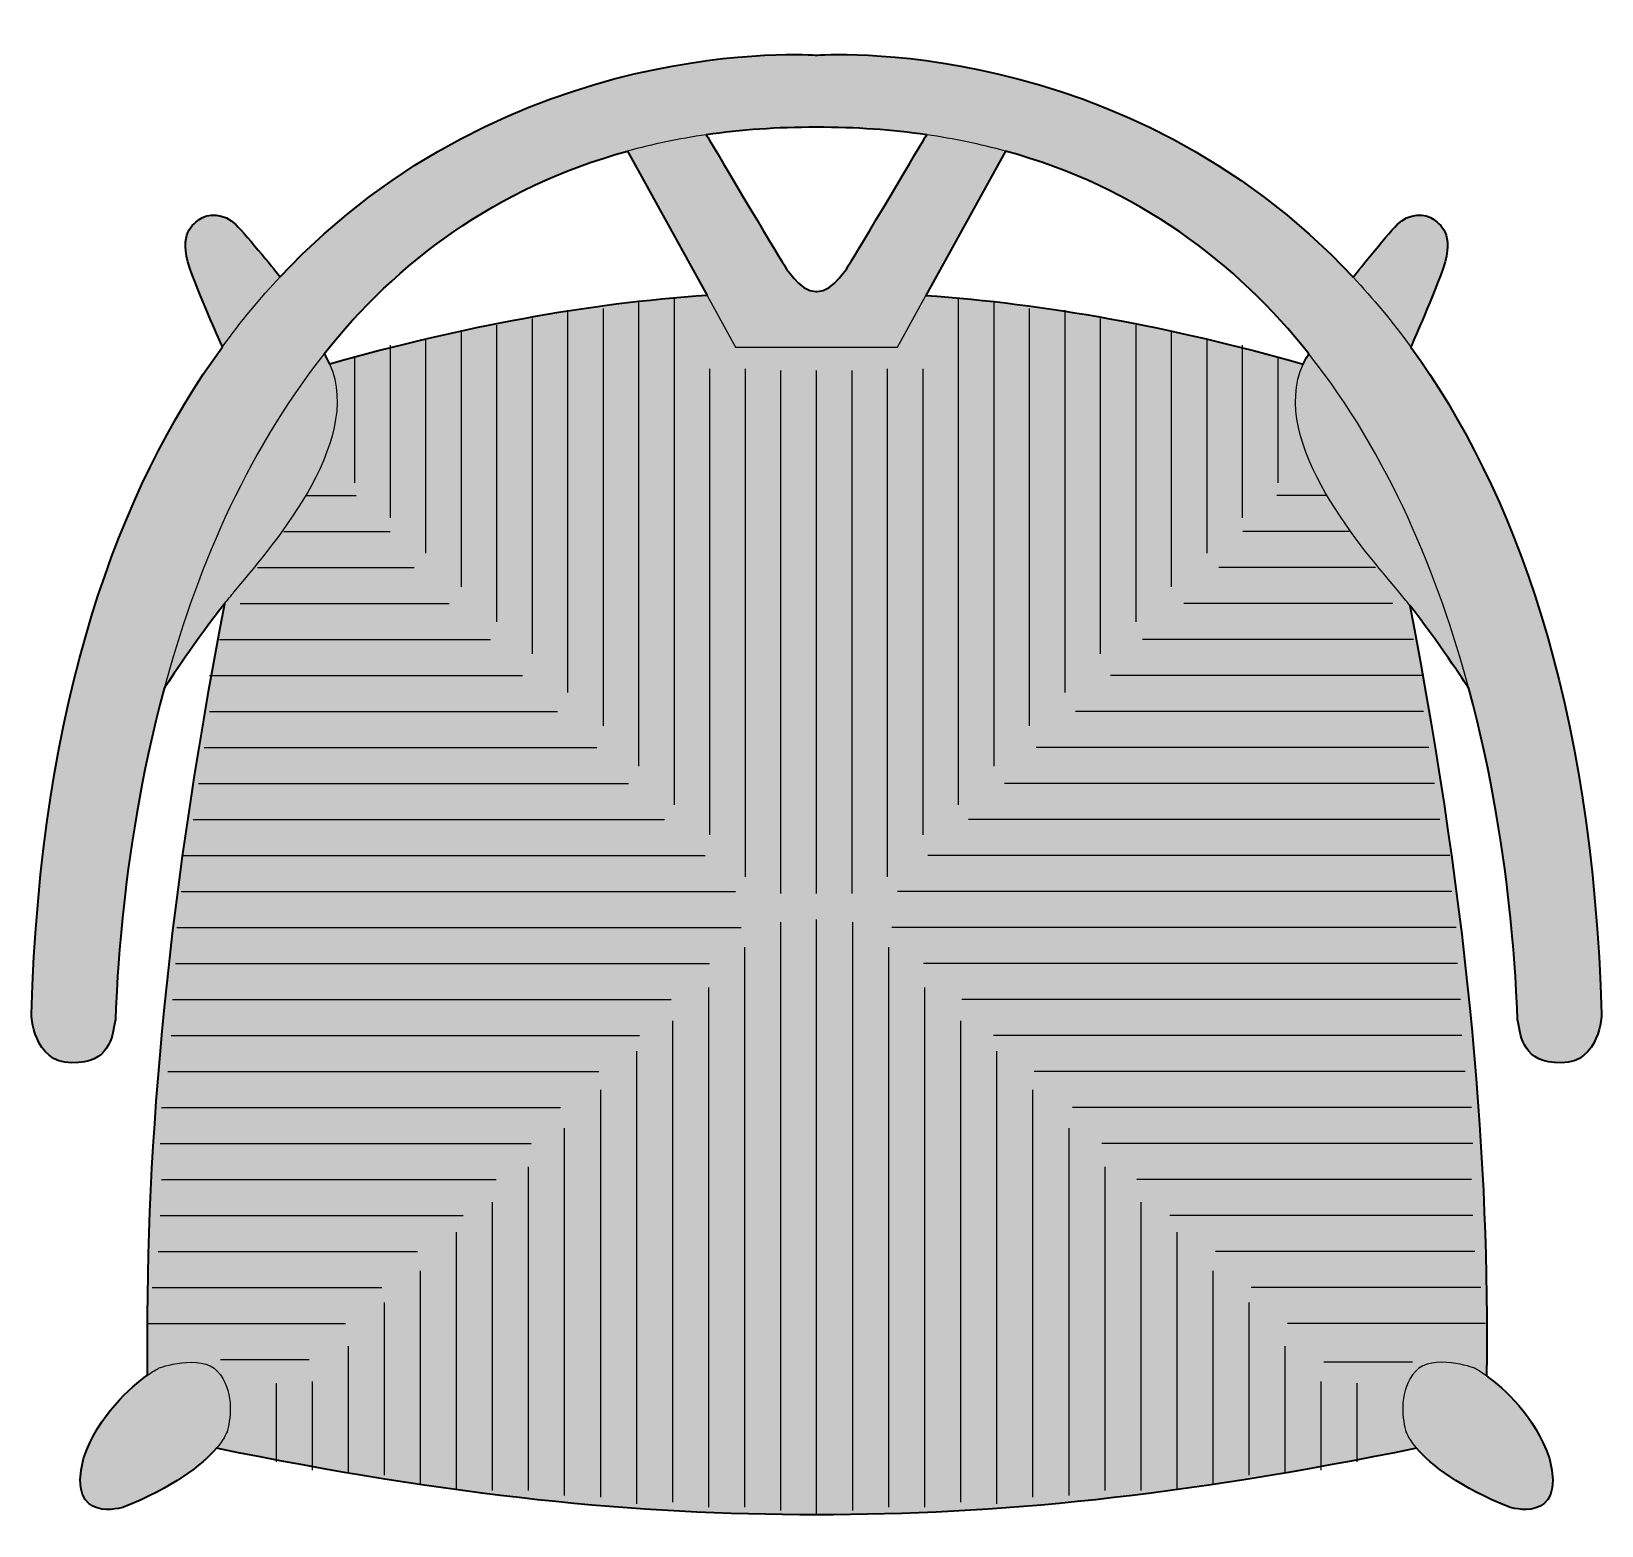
# Model space of a CAD drawing. Header units: millimetres. Extents: x 0 to 1721, y -831 to 755.
# Drawn here: x 113 to 672, y -831 to -299 of the extents above; entities that cross this region are included whole.
import ezdxf

# ---------------------------------------------------------------- set-up
doc = ezdxf.new("R2010")
doc.units = ezdxf.units.MM
doc.layers.add('Blocks', color=7, linetype='Continuous')
doc.layers.add('Blocks$Fill', color=7, linetype='Continuous', true_color=0xffffff)
doc.layers.add('Blocks$Inner', color=7, linetype='Continuous', lineweight=25, true_color=0x007f00)
doc.layers.add('Blocks$Outline', color=7, linetype='Continuous', lineweight=35, true_color=0xff3f3f)

# ---------------------------------------------------------------- blocks, each defined once
blk = doc.blocks.new('CH24 Top')
at = {"layer": 'Blocks$Fill', "extrusion": (0, 0, -1)}
h = blk.add_hatch(color=256, dxfattribs=at)
h.paths.add_polyline_path([(-261.8, 70.94), (-269.27, 29.61), (-275.4, -9.36), (-280.28, -46.14), (-284, -80.9), (-286.65, -113.8), (-288.33, -145.02), (-289.12, -174.72), (-289.13, -203.06), (-289.13, -203.37), (-290.33, -204.25), (-291.63, -205.26), (-293.01, -206.39), (-294.46, -207.65), (-295.96, -209.03), (-297.5, -210.54), (-299.06, -212.17), (-299.84, -213.04), (-300.62, -213.93), (-301.41, -214.86), (-302.18, -215.83), (-302.95, -216.82), (-303.72, -217.85), (-304.47, -218.91), (-305.21, -220), (-305.94, -221.13), (-306.66, -222.29), (-307.35, -223.48), (-308.03, -224.71), (-308.69, -225.96), (-309.32, -227.26), (-309.93, -228.58), (-310.51, -229.94), (-311.07, -231.34), (-311.59, -232.76), (-311.85, -233.86), (-312.07, -234.91), (-312.26, -235.92), (-312.41, -236.89), (-312.53, -237.82), (-312.62, -238.71), (-312.67, -239.55), (-312.68, -239.96), (-312.69, -240.36), (-312.69, -240.75), (-312.68, -241.13), (-312.66, -241.5), (-312.64, -241.87), (-312.61, -242.22), (-312.58, -242.56), (-312.53, -242.9), (-312.49, -243.23), (-312.43, -243.54), (-312.37, -243.85), (-312.3, -244.16), (-312.22, -244.45), (-312.14, -244.73), (-312.06, -245.01), (-311.97, -245.28), (-311.87, -245.54), (-311.77, -245.79), (-311.66, -246.04), (-311.55, -246.28), (-311.43, -246.51), (-311.31, -246.73), (-311.18, -246.95), (-311.05, -247.15), (-310.91, -247.36), (-310.77, -247.55), (-310.63, -247.74), (-310.48, -247.92), (-310.33, -248.1), (-310.17, -248.26), (-310.01, -248.43), (-309.85, -248.58), (-309.68, -248.73), (-309.51, -248.87), (-309.34, -249.01), (-309.16, -249.14), (-308.98, -249.27), (-308.8, -249.39), (-308.62, -249.5), (-308.43, -249.61), (-308.24, -249.72), (-308.05, -249.82), (-307.86, -249.91), (-307.66, -250), (-307.47, -250.08), (-307.27, -250.16), (-307.07, -250.23), (-306.87, -250.3), (-306.67, -250.37), (-306.46, -250.43), (-306.26, -250.49), (-306.05, -250.54), (-305.85, -250.59), (-305.64, -250.63), (-305.44, -250.67), (-305.02, -250.74), (-304.61, -250.8), (-304.19, -250.84), (-303.78, -250.87), (-303.37, -250.89), (-302.97, -250.9), (-302.57, -250.89), (-302.18, -250.88), (-301.79, -250.86), (-301.41, -250.84), (-301.05, -250.81), (-300.34, -250.72), (-299.69, -250.63), (-299.1, -250.52), (-298.58, -250.41), (-298.13, -250.31), (-297.76, -250.21), (-297.49, -250.14), (-297.27, -250.07), (-294.05, -248.75), (-291, -247.41), (-288.12, -246.06), (-285.4, -244.69), (-282.83, -243.32), (-280.43, -241.94), (-278.17, -240.56), (-276.07, -239.2), (-274.11, -237.84), (-272.29, -236.5), (-270.62, -235.18), (-269.08, -233.89), (-267.68, -232.63), (-267.02, -232.02), (-266.4, -231.41), (-265.82, -230.82), (-265.26, -230.23), (-264.73, -229.65), (-264.24, -229.09), (-233.44, -235.06), (-204.28, -240.07), (-176.52, -244.17), (-149.92, -247.41), (-124.27, -249.84), (-99.31, -251.51), (-74.82, -252.48), (-50.57, -252.79), (-26.31, -252.48), (-1.82, -251.51), (23.14, -249.84), (48.79, -247.41), (75.38, -244.17), (103.15, -240.07), (132.31, -235.06), (163.11, -229.09), (163.6, -229.65), (164.13, -230.23), (164.68, -230.82), (165.27, -231.41), (165.89, -232.02), (166.55, -232.63), (167.95, -233.89), (169.49, -235.18), (171.16, -236.5), (172.98, -237.84), (174.94, -239.2), (177.04, -240.56), (179.3, -241.94), (181.7, -243.32), (184.27, -244.69), (186.99, -246.06), (189.87, -247.41), (192.92, -248.75), (196.14, -250.07), (196.14, -250.07), (196.36, -250.14), (196.63, -250.21), (197, -250.31), (197.44, -250.41), (197.97, -250.52), (198.56, -250.63), (199.21, -250.72), (199.92, -250.81), (200.28, -250.84), (200.66, -250.86), (201.05, -250.88), (201.44, -250.89), (201.84, -250.9), (202.24, -250.89), (202.65, -250.87), (203.06, -250.84), (203.47, -250.8), (203.89, -250.74), (204.3, -250.67), (204.51, -250.63), (204.72, -250.59), (204.92, -250.54), (205.13, -250.49), (205.33, -250.43), (205.54, -250.37), (205.74, -250.3), (205.94, -250.23), (206.14, -250.16), (206.34, -250.08), (206.53, -250), (206.73, -249.91), (206.92, -249.82), (207.11, -249.72), (207.3, -249.61), (207.49, -249.5), (207.67, -249.39), (207.85, -249.27), (208.03, -249.14), (208.21, -249.01), (208.38, -248.87), (208.55, -248.73), (208.72, -248.58), (208.88, -248.43), (209.04, -248.26), (209.2, -248.1), (209.35, -247.92), (209.5, -247.74), (209.64, -247.55), (209.78, -247.36), (209.92, -247.15), (210.05, -246.95), (210.18, -246.73), (210.3, -246.51), (210.42, -246.28), (210.53, -246.04), (210.64, -245.79), (210.74, -245.54), (210.84, -245.28), (210.93, -245.01), (211.01, -244.73), (211.09, -244.45), (211.17, -244.16), (211.24, -243.85), (211.3, -243.54), (211.35, -243.23), (211.4, -242.9), (211.45, -242.56), (211.48, -242.22), (211.51, -241.87), (211.53, -241.5), (211.55, -241.13), (211.56, -240.75), (211.56, -240.36), (211.55, -239.96), (211.54, -239.55), (211.48, -238.71), (211.4, -237.82), (211.28, -236.89), (211.13, -235.92), (210.94, -234.91), (210.72, -233.86), (210.46, -232.76), (209.92, -231.3), (209.36, -229.88), (208.76, -228.49), (208.13, -227.13), (207.48, -225.81), (206.81, -224.53), (206.11, -223.28), (205.39, -222.06), (204.66, -220.89), (203.91, -219.74), (203.14, -218.63), (202.37, -217.55), (201.58, -216.51), (200.79, -215.5), (200, -214.53), (199.19, -213.59), (198.39, -212.68), (197.59, -211.81), (196, -210.17), (194.43, -208.65), (192.91, -207.28), (191.44, -206.03), (190.05, -204.91), (188.76, -203.92), (187.57, -203.06), (187.56, -174.65), (186.76, -144.89), (185.07, -113.6), (182.41, -80.61), (178.67, -45.76), (173.77, -8.88), (167.61, 30.2), (160.1, 71.66), (163.89, 66.76), (167.56, 61.81), (174.18, 52.5), (181.66, 41.42), (184.63, 29.82), (187.24, 18.5), (189.5, 7.5), (191.44, -3.09), (193.09, -13.23), (194.48, -22.85), (196.54, -40.3), (197.83, -54.92), (199.03, -75.95), (199.08, -76.61), (199.1, -76.84), (199.11, -76.92), (199.11, -76.96), (199.12, -76.99), (199.57, -79.34), (199.82, -80.58), (199.96, -81.21), (200.12, -81.84), (200.29, -82.47), (200.48, -83.09), (200.59, -83.41), (200.7, -83.72), (200.81, -84.03), (200.94, -84.33), (201.06, -84.64), (201.2, -84.94), (201.34, -85.24), (201.49, -85.54), (201.65, -85.83), (201.82, -86.12), (201.99, -86.41), (202.18, -86.69), (202.37, -86.97), (202.58, -87.24), (202.79, -87.51), (203.01, -87.77), (203.24, -88.03), (203.49, -88.28), (203.74, -88.52), (204.01, -88.76), (204.15, -88.88), (204.29, -89), (204.43, -89.11), (204.58, -89.22), (204.73, -89.33), (204.88, -89.44), (205.04, -89.55), (205.2, -89.65), (205.36, -89.76), (205.52, -89.86), (205.87, -90.05), (206.22, -90.24), (206.59, -90.42), (206.97, -90.59), (207.37, -90.75), (207.78, -90.9), (208.21, -91.05), (208.65, -91.18), (209.11, -91.3), (209.59, -91.41), (210.08, -91.52), (210.59, -91.61), (211.11, -91.69), (211.66, -91.75), (212.22, -91.81), (212.79, -91.85), (213.39, -91.89), (214, -91.9), (214.64, -91.91), (214.96, -91.91), (215.27, -91.9), (215.58, -91.88), (215.89, -91.86), (216.19, -91.83), (216.48, -91.8), (216.77, -91.76), (217.06, -91.72), (217.34, -91.67), (217.62, -91.61), (217.89, -91.55), (218.16, -91.48), (218.43, -91.41), (218.69, -91.34), (218.94, -91.25), (219.2, -91.17), (219.44, -91.08), (219.69, -90.98), (219.92, -90.88), (220.16, -90.78), (220.39, -90.67), (220.62, -90.55), (220.84, -90.44), (221.06, -90.31), (221.27, -90.19), (221.48, -90.06), (221.69, -89.93), (221.89, -89.79), (222.09, -89.65), (222.29, -89.51), (222.48, -89.36), (222.67, -89.21), (222.85, -89.05), (223.03, -88.9), (223.21, -88.74), (223.38, -88.57), (223.55, -88.41), (223.72, -88.24), (223.88, -88.07), (224.04, -87.9), (224.35, -87.54), (224.65, -87.18), (224.93, -86.81), (225.2, -86.44), (225.46, -86.05), (225.71, -85.66), (225.94, -85.27), (226.17, -84.87), (226.38, -84.47), (226.58, -84.07), (226.77, -83.66), (226.95, -83.26), (227.12, -82.85), (227.28, -82.45), (227.43, -82.04), (227.57, -81.64), (227.83, -80.85), (228.05, -80.08), (228.24, -79.33), (228.4, -78.62), (228.54, -77.94), (228.65, -77.31), (228.75, -76.73), (228.82, -76.2), (228.91, -75.35), (228.95, -74.8), (228.96, -74.6), (228.06, -54.09), (226.6, -34.42), (224.62, -15.56), (222.13, 2.5), (219.15, 19.77), (217.49, 28.12), (215.72, 36.28), (213.83, 44.25), (211.84, 52.04), (209.75, 59.64), (207.55, 67.06), (205.26, 74.31), (202.87, 81.37), (200.39, 88.27), (197.82, 94.99), (195.16, 101.54), (192.41, 107.92), (189.59, 114.14), (186.68, 120.2), (183.71, 126.09), (180.65, 131.82), (177.53, 137.4), (174.34, 142.82), (171.09, 148.09), (167.77, 153.21), (164.4, 158.18), (160.97, 163.01), (161.15, 163.41), (161.15, 163.42), (161.15, 163.42), (161.15, 163.42), (161.16, 163.45), (161.21, 163.55), (161.38, 163.93), (162.04, 165.42), (164.39, 170.86), (171.67, 188.59), (172.14, 189.85), (172.56, 191.05), (172.92, 192.19), (173.23, 193.28), (173.49, 194.32), (173.6, 194.82), (173.7, 195.3), (173.78, 195.78), (173.86, 196.24), (173.93, 196.69), (173.98, 197.13), (174.02, 197.55), (174.06, 197.97), (174.08, 198.37), (174.1, 198.76), (174.1, 199.15), (174.1, 199.52), (174.08, 199.88), (174.06, 200.23), (174.03, 200.57), (173.99, 200.9), (173.94, 201.22), (173.89, 201.53), (173.83, 201.84), (173.76, 202.13), (173.69, 202.42), (173.61, 202.69), (173.52, 202.96), (173.43, 203.22), (173.33, 203.47), (173.23, 203.72), (173.12, 203.96), (173, 204.19), (172.89, 204.41), (172.76, 204.63), (172.64, 204.84), (172.51, 205.04), (172.37, 205.24), (172.24, 205.43), (172.1, 205.61), (171.96, 205.79), (171.81, 205.97), (171.67, 206.13), (171.52, 206.3), (171.37, 206.46), (171.22, 206.61), (171.07, 206.76), (170.77, 207.05), (170.46, 207.32), (169.86, 207.82), (169.28, 208.29), (169.14, 208.4), (168.99, 208.5), (168.84, 208.61), (168.69, 208.71), (168.53, 208.8), (168.37, 208.9), (168.2, 208.98), (168.03, 209.07), (167.86, 209.15), (167.68, 209.23), (167.5, 209.3), (167.32, 209.37), (167.13, 209.43), (166.94, 209.49), (166.75, 209.55), (166.56, 209.6), (166.36, 209.65), (166.16, 209.7), (165.96, 209.74), (165.75, 209.77), (165.55, 209.8), (165.34, 209.83), (165.13, 209.85), (164.92, 209.87), (164.7, 209.89), (164.49, 209.9), (164.27, 209.9), (164.05, 209.9), (163.83, 209.9), (163.61, 209.89), (163.39, 209.87), (163.16, 209.85), (162.94, 209.83), (162.71, 209.8), (162.49, 209.77), (162.26, 209.73), (162.03, 209.69), (161.81, 209.64), (161.58, 209.59), (161.35, 209.53), (161.13, 209.47), (160.9, 209.4), (160.67, 209.32), (160.44, 209.24), (160.22, 209.16), (159.99, 209.07), (159.77, 208.98), (159.54, 208.87), (159.32, 208.77), (159.1, 208.66), (158.88, 208.54), (158.66, 208.42), (158.44, 208.29), (158.22, 208.16), (158, 208.02), (157.79, 207.87), (157.58, 207.72), (157.37, 207.56), (157.16, 207.4), (156.95, 207.23), (156.75, 207.06), (156.55, 206.88), (156.35, 206.69), (156.15, 206.5), (155.29, 205.61), (154.29, 204.52), (152, 201.92), (146.94, 195.92), (142.66, 190.71), (141.34, 189.08), (140.98, 188.64), (140.89, 188.52), (140.87, 188.49), (140.86, 188.48), (140.86, 188.48), (140.86, 188.48), (140.4, 187.91), (136.54, 191.94), (132.65, 195.82), (128.72, 199.57), (124.76, 203.19), (120.78, 206.68), (116.77, 210.04), (112.74, 213.27), (108.69, 216.38), (104.63, 219.37), (100.56, 222.24), (96.48, 224.99), (92.39, 227.63), (88.3, 230.16), (84.21, 232.58), (80.13, 234.89), (76.05, 237.09), (71.98, 239.2), (67.93, 241.2), (63.89, 243.11), (59.88, 244.92), (51.91, 248.27), (44.06, 251.27), (36.35, 253.93), (28.81, 256.28), (21.46, 258.34), (14.32, 260.12), (7.42, 261.65), (0.79, 262.94), (-5.56, 264.01), (-11.58, 264.88), (-17.27, 265.58), (-22.6, 266.11), (-27.54, 266.5), (-32.06, 266.77), (-36.14, 266.94), (-39.76, 267.02), (-45.51, 267.01), (-49.11, 266.89), (-50.35, 266.82), (-50.35, 266.82), (-50.78, 266.82), (-50.79, 266.82), (-52.03, 266.89), (-55.62, 267.01), (-61.38, 267.02), (-65, 266.94), (-69.09, 266.77), (-73.62, 266.5), (-78.56, 266.11), (-83.89, 265.57), (-89.58, 264.88), (-95.62, 264), (-101.96, 262.93), (-108.6, 261.64), (-115.51, 260.11), (-122.65, 258.32), (-130.01, 256.26), (-137.56, 253.91), (-145.27, 251.24), (-153.13, 248.24), (-161.1, 244.88), (-165.12, 243.07), (-169.16, 241.16), (-173.21, 239.15), (-177.28, 237.04), (-181.36, 234.83), (-185.45, 232.52), (-189.54, 230.1), (-193.63, 227.56), (-197.72, 224.92), (-201.8, 222.16), (-205.88, 219.29), (-209.94, 216.3), (-213.99, 213.18), (-218.02, 209.94), (-222.03, 206.58), (-226.01, 203.09), (-229.97, 199.46), (-233.9, 195.7), (-237.8, 191.81), (-241.65, 187.78), (-241.99, 188.21), (-241.99, 188.21), (-242, 188.21), (-242, 188.22), (-242.03, 188.25), (-242.12, 188.37), (-242.48, 188.83), (-243.79, 190.48), (-248.07, 195.79), (-253.13, 201.88), (-255.42, 204.51), (-256.42, 205.6), (-257.28, 206.5), (-257.48, 206.69), (-257.68, 206.88), (-257.88, 207.06), (-258.08, 207.23), (-258.29, 207.4), (-258.5, 207.56), (-258.71, 207.72), (-258.92, 207.87), (-259.14, 208.02), (-259.35, 208.16), (-259.57, 208.29), (-259.79, 208.42), (-260.01, 208.54), (-260.23, 208.66), (-260.45, 208.77), (-260.68, 208.87), (-260.9, 208.98), (-261.12, 209.07), (-261.35, 209.16), (-261.58, 209.24), (-261.8, 209.32), (-262.03, 209.4), (-262.26, 209.47), (-262.48, 209.53), (-262.71, 209.59), (-262.94, 209.64), (-263.17, 209.69), (-263.39, 209.73), (-263.62, 209.77), (-263.84, 209.8), (-264.07, 209.83), (-264.29, 209.85), (-264.52, 209.87), (-264.74, 209.89), (-264.96, 209.9), (-265.18, 209.9), (-265.4, 209.9), (-265.62, 209.9), (-265.83, 209.89), (-266.05, 209.87), (-266.26, 209.85), (-266.47, 209.83), (-266.68, 209.8), (-266.89, 209.77), (-267.09, 209.74), (-267.29, 209.7), (-267.49, 209.65), (-267.69, 209.6), (-267.88, 209.55), (-268.07, 209.49), (-268.26, 209.43), (-268.45, 209.37), (-268.63, 209.3), (-268.81, 209.23), (-268.99, 209.15), (-269.16, 209.07), (-269.33, 208.98), (-269.5, 208.9), (-269.66, 208.8), (-269.82, 208.71), (-269.97, 208.61), (-270.12, 208.5), (-270.27, 208.4), (-270.41, 208.29), (-270.99, 207.82), (-271.59, 207.32), (-271.9, 207.05), (-272.2, 206.76), (-272.35, 206.61), (-272.5, 206.46), (-272.65, 206.3), (-272.8, 206.13), (-272.95, 205.97), (-273.09, 205.79), (-273.23, 205.61), (-273.37, 205.43), (-273.51, 205.24), (-273.64, 205.04), (-273.77, 204.84), (-273.9, 204.63), (-274.02, 204.41), (-274.14, 204.19), (-274.25, 203.96), (-274.36, 203.72), (-274.46, 203.47), (-274.56, 203.22), (-274.65, 202.96), (-274.74, 202.69), (-274.82, 202.42), (-274.89, 202.13), (-274.96, 201.84), (-275.02, 201.53), (-275.08, 201.22), (-275.12, 200.9), (-275.16, 200.57), (-275.19, 200.23), (-275.21, 199.88), (-275.23, 199.52), (-275.23, 199.15), (-275.23, 198.76), (-275.21, 198.37), (-275.19, 197.97), (-275.16, 197.55), (-275.11, 197.13), (-275.06, 196.69), (-274.99, 196.24), (-274.92, 195.78), (-274.83, 195.3), (-274.73, 194.82), (-274.62, 194.32), (-274.36, 193.28), (-274.05, 192.19), (-273.69, 191.05), (-273.27, 189.85), (-272.8, 188.59), (-265.53, 170.72), (-263.17, 165.19), (-262.52, 163.68), (-262.34, 163.28), (-262.3, 163.18), (-262.29, 163.15), (-262.29, 163.15), (-262.29, 163.15), (-262.29, 163.15), (-262.18, 162.9), (-265.6, 158.07), (-268.97, 153.1), (-272.29, 147.98), (-275.54, 142.71), (-278.72, 137.29), (-281.84, 131.72), (-284.89, 125.98), (-287.87, 120.09), (-290.77, 114.04), (-293.59, 107.82), (-296.33, 101.44), (-298.98, 94.89), (-301.55, 88.17), (-304.03, 81.28), (-306.42, 74.22), (-308.71, 66.98), (-310.9, 59.56), (-313, 51.96), (-314.98, 44.18), (-316.86, 36.21), (-318.64, 28.05), (-320.3, 19.71), (-323.27, 2.45), (-325.75, -15.6), (-327.74, -34.44), (-329.19, -54.11), (-330.09, -74.6), (-330.09, -74.61), (-330.08, -74.8), (-330.04, -75.35), (-329.95, -76.2), (-329.88, -76.73), (-329.79, -77.31), (-329.67, -77.94), (-329.54, -78.62), (-329.37, -79.33), (-329.18, -80.08), (-328.96, -80.85), (-328.7, -81.64), (-328.56, -82.04), (-328.41, -82.45), (-328.25, -82.85), (-328.08, -83.26), (-327.9, -83.66), (-327.71, -84.07), (-327.51, -84.47), (-327.3, -84.87), (-327.07, -85.27), (-326.84, -85.66), (-326.59, -86.05), (-326.33, -86.44), (-326.06, -86.81), (-325.78, -87.18), (-325.48, -87.54), (-325.17, -87.9), (-325.02, -88.07), (-324.85, -88.24), (-324.69, -88.41), (-324.52, -88.57), (-324.34, -88.74), (-324.16, -88.9), (-323.98, -89.05), (-323.8, -89.21), (-323.61, -89.36), (-323.42, -89.51), (-323.22, -89.65), (-323.02, -89.79), (-322.82, -89.93), (-322.61, -90.06), (-322.4, -90.19), (-322.19, -90.31), (-321.97, -90.44), (-321.75, -90.55), (-321.52, -90.67), (-321.29, -90.78), (-321.06, -90.88), (-320.82, -90.98), (-320.57, -91.08), (-320.33, -91.17), (-320.08, -91.25), (-319.82, -91.34), (-319.56, -91.41), (-319.29, -91.48), (-319.03, -91.55), (-318.75, -91.61), (-318.48, -91.67), (-318.19, -91.72), (-317.91, -91.76), (-317.61, -91.8), (-317.32, -91.83), (-317.02, -91.86), (-316.71, -91.88), (-316.4, -91.9), (-316.09, -91.91), (-315.77, -91.91), (-315.14, -91.9), (-314.52, -91.89), (-313.92, -91.85), (-313.35, -91.81), (-312.79, -91.75), (-312.24, -91.69), (-311.72, -91.61), (-311.21, -91.52), (-310.72, -91.41), (-310.24, -91.3), (-309.79, -91.18), (-309.34, -91.05), (-308.91, -90.9), (-308.5, -90.75), (-308.1, -90.59), (-307.72, -90.42), (-307.35, -90.24), (-307, -90.05), (-306.66, -89.86), (-306.49, -89.76), (-306.33, -89.65), (-306.17, -89.55), (-306.01, -89.44), (-305.86, -89.33), (-305.71, -89.22), (-305.56, -89.11), (-305.42, -89), (-305.28, -88.88), (-305.14, -88.76), (-304.88, -88.52), (-304.62, -88.28), (-304.38, -88.03), (-304.14, -87.77), (-303.92, -87.51), (-303.71, -87.24), (-303.5, -86.97), (-303.31, -86.69), (-303.13, -86.41), (-302.95, -86.12), (-302.78, -85.83), (-302.62, -85.54), (-302.47, -85.24), (-302.33, -84.94), (-302.2, -84.64), (-302.07, -84.33), (-301.94, -84.03), (-301.83, -83.72), (-301.72, -83.41), (-301.61, -83.09), (-301.42, -82.47), (-301.25, -81.84), (-301.09, -81.21), (-300.95, -80.58), (-300.25, -76.99), (-300.25, -76.96), (-300.24, -76.92), (-300.23, -76.84), (-300.21, -76.61), (-300.16, -75.95), (-298.97, -54.92), (-297.67, -40.3), (-295.61, -22.85), (-294.23, -13.23), (-292.57, -3.09), (-290.63, 7.5), (-288.37, 18.5), (-285.77, 29.82), (-282.79, 41.42), (-275.53, 52.18), (-269.1, 61.26), (-265.51, 66.11)], flags=0)
h.paths.add_polyline_path([(-11.34, 238.49), (-11.56, 238.13), (-11.56, 238.13), (-11.56, 238.12), (-11.57, 238.1), (-11.63, 238.01), (-11.84, 237.65), (-12.64, 236.3), (-15.51, 231.45), (-24.39, 216.5), (-33.71, 200.87), (-37.15, 195.18), (-38.31, 193.28), (-39.01, 192.17), (-39.01, 192.17), (-39.01, 192.17), (-39.01, 192.17), (-39.03, 192.15), (-39.07, 192.07), (-39.25, 191.77), (-39.55, 191.3), (-39.94, 190.69), (-40.44, 189.97), (-41.02, 189.16), (-41.7, 188.3), (-42.06, 187.86), (-42.44, 187.42), (-42.84, 186.97), (-43.26, 186.53), (-43.69, 186.1), (-44.14, 185.67), (-44.6, 185.26), (-44.84, 185.06), (-45.08, 184.87), (-45.32, 184.68), (-45.56, 184.5), (-45.81, 184.32), (-46.06, 184.15), (-46.31, 183.98), (-46.57, 183.83), (-46.83, 183.68), (-47.09, 183.54), (-47.35, 183.41), (-47.61, 183.29), (-47.88, 183.17), (-48.01, 183.12), (-48.15, 183.07), (-48.28, 183.02), (-48.42, 182.98), (-48.55, 182.94), (-48.69, 182.9), (-48.83, 182.86), (-48.96, 182.83), (-49.1, 182.8), (-49.24, 182.77), (-49.38, 182.74), (-49.51, 182.72), (-49.65, 182.7), (-49.79, 182.69), (-49.93, 182.68), (-50.07, 182.67), (-50.21, 182.66), (-50.35, 182.66), (-50.35, 182.66), (-50.35, 182.66), (-50.35, 182.66), (-50.35, 182.66), (-50.35, 182.66), (-50.37, 182.66), (-50.42, 182.66), (-50.57, 182.66), (-50.71, 182.66), (-50.76, 182.66), (-50.78, 182.66), (-50.78, 182.66), (-50.78, 182.66), (-50.78, 182.66), (-50.78, 182.66), (-50.78, 182.66), (-50.92, 182.66), (-51.06, 182.67), (-51.2, 182.68), (-51.34, 182.69), (-51.48, 182.7), (-51.62, 182.72), (-51.75, 182.74), (-51.89, 182.77), (-52.03, 182.8), (-52.17, 182.83), (-52.3, 182.86), (-52.44, 182.9), (-52.58, 182.94), (-52.71, 182.98), (-52.85, 183.02), (-52.98, 183.07), (-53.12, 183.12), (-53.25, 183.17), (-53.52, 183.29), (-53.78, 183.41), (-54.04, 183.54), (-54.3, 183.68), (-54.56, 183.83), (-54.82, 183.98), (-55.07, 184.15), (-55.32, 184.32), (-55.57, 184.5), (-55.81, 184.68), (-56.06, 184.87), (-56.29, 185.06), (-56.53, 185.26), (-56.99, 185.67), (-57.44, 186.1), (-57.87, 186.53), (-58.29, 186.97), (-58.69, 187.42), (-59.07, 187.86), (-59.44, 188.3), (-60.11, 189.16), (-60.69, 189.97), (-61.19, 190.69), (-61.59, 191.3), (-61.88, 191.77), (-62.06, 192.07), (-62.11, 192.15), (-62.12, 192.17), (-62.12, 192.17), (-62.12, 192.17), (-62.12, 192.17), (-62.82, 193.28), (-63.99, 195.18), (-67.42, 200.87), (-76.74, 216.5), (-85.62, 231.45), (-88.49, 236.3), (-89.29, 237.65), (-89.5, 238.01), (-89.56, 238.1), (-89.57, 238.12), (-89.57, 238.13), (-89.58, 238.13), (-89.79, 238.49), (-85.16, 239.12), (-80.45, 239.66), (-75.68, 240.12), (-70.84, 240.5), (-65.93, 240.79), (-60.95, 241), (-55.9, 241.12), (-50.78, 241.15), (-50.78, 241.15), (-50.35, 241.15), (-45.23, 241.12), (-40.18, 241), (-35.2, 240.79), (-30.29, 240.5), (-25.45, 240.12), (-20.68, 239.66), (-15.98, 239.12)], flags=0)
h.paths.add_polyline_path([(16.72, 232.68), (-11.58, 181.31), (4.54, 179.95), (20.78, 178.12), (37.18, 175.81), (53.76, 173.01), (70.57, 169.72), (87.64, 165.93), (105, 161.63), (122.69, 156.82), (122.91, 157.29), (123.14, 157.76), (123.38, 158.23), (123.63, 158.69), (123.88, 159.16), (124.15, 159.62), (124.43, 160.08), (124.71, 160.53), (119.76, 166.56), (114.59, 172.44), (111.92, 175.32), (109.19, 178.15), (106.41, 180.95), (103.57, 183.7), (100.68, 186.41), (97.72, 189.06), (94.71, 191.67), (91.63, 194.23), (88.5, 196.74), (85.3, 199.2), (82.05, 201.6), (78.73, 203.94), (75.35, 206.23), (71.91, 208.46), (68.4, 210.63), (64.82, 212.73), (61.19, 214.78), (57.48, 216.76), (53.72, 218.67), (49.88, 220.52), (45.98, 222.29), (42.01, 224), (37.97, 225.63), (33.86, 227.2), (29.68, 228.68), (25.43, 230.09), (21.11, 231.43)], flags=0)
h.paths.add_polyline_path([(-117.85, 232.68), (-89.55, 181.3), (-105.67, 179.95), (-121.92, 178.12), (-138.32, 175.81), (-154.9, 173.01), (-171.72, 169.72), (-188.79, 165.92), (-206.15, 161.63), (-223.84, 156.82), (-224.06, 157.29), (-224.29, 157.75), (-224.53, 158.22), (-224.78, 158.68), (-225.03, 159.14), (-225.3, 159.6), (-225.57, 160.06), (-225.86, 160.51), (-220.91, 166.54), (-215.73, 172.42), (-213.07, 175.3), (-210.34, 178.14), (-207.56, 180.93), (-204.72, 183.69), (-201.82, 186.39), (-198.87, 189.05), (-195.85, 191.66), (-192.78, 194.22), (-189.64, 196.73), (-186.45, 199.19), (-183.19, 201.59), (-179.87, 203.93), (-176.49, 206.22), (-173.05, 208.45), (-169.54, 210.62), (-165.97, 212.73), (-162.33, 214.77), (-158.62, 216.75), (-154.85, 218.67), (-151.02, 220.51), (-147.11, 222.29), (-143.14, 224), (-139.1, 225.63), (-134.99, 227.19), (-130.81, 228.68), (-126.56, 230.09), (-122.24, 231.43)], flags=0)
at = {"layer": 'Blocks$Inner'}
for points in [[(-12.64, 13.73), (-12.64, 179.05)], [(0, 0), (0, 180.24)], [(11.58, 181.31), (21.7, 162.93), (50.35, 162.93), (50.78, 162.93), (79.43, 162.93), (89.55, 181.3)], [(101.13, 0), (101.13, 180.24)], [(113.77, 13.73), (113.77, 179.05)], [(-37.92, 39.98), (-37.92, 176.06)], [(-25.28, 28.05), (-25.28, 176.66)], [(126.41, 28.05), (126.41, 176.66)], [(139.06, 39.98), (139.06, 176.06)], [(-75.85, 77.59), (-75.85, 168.3)], [(-63.21, 65.05), (-63.21, 170.69)], [(-50.57, 53.71), (-50.57, 173.07)], [(151.7, 53.71), (151.7, 173.07)], [(164.34, 65.05), (164.34, 170.69)], [(176.98, 77.59), (176.98, 168.3)], [(-101.13, 102.06), (-101.13, 163.53)], [(-88.49, 89.52), (-88.49, 165.32)], [(189.62, 89.52), (189.62, 165.32)], [(202.26, 102.06), (202.26, 163.53)], [(-113.77, 114.59), (-113.77, 159.35)], [(214.91, 114.59), (214.91, 159.35)], [(12.64, -10.74), (12.64, 155.17)], [(25.28, -25.66), (25.28, 155.17)], [(37.92, -31.63), (37.92, 154.57)], [(50.57, -31.63), (50.57, 154.57)], [(63.21, -31.63), (63.21, 154.57)], [(75.85, -25.66), (75.85, 155.17)], [(88.49, -10.74), (88.49, 155.17)], [(-131.27, 110.11), (-113.36, 110.11)], [(232.4, 110.11), (214.49, 110.11)], [(-139.06, 97.29), (-101.28, 97.29)], [(240.19, 97.29), (202.41, 97.29)], [(-148.41, 84.48), (-92.71, 84.48)], [(249.54, 84.48), (193.85, 84.48)], [(-154.64, 71.66), (-80.25, 71.66)], [(255.77, 71.66), (181.38, 71.66)], [(-162.03, 58.85), (-65.45, 58.85)], [(263.17, 58.85), (166.58, 58.85)], [(-165.54, 46.03), (-54.16, 46.03)], [(266.67, 46.03), (155.29, 46.03)], [(-165.54, 33.21), (-41.7, 33.21)], [(266.67, 33.21), (142.83, 33.21)], [(-167.49, 20.4), (-27.68, 20.4)], [(268.62, 20.4), (128.81, 20.4)], [(-169.43, 7.58), (-16.38, 7.58)], [(270.57, 7.58), (117.51, 7.58)], [(-171.38, -5.23), (-3.53, -5.23)], [(272.51, -5.23), (104.66, -5.23)], [(-174.89, -18.05), (10.88, -18.05)], [(276.02, -18.05), (90.25, -18.05)], [(-175.67, -30.86), (21.78, -30.86)], [(276.8, -30.86), (79.35, -30.86)], [(-177.22, -43.68), (23.73, -43.68)], [(37.74, -41.78), (37.74, -251.26)], [(50.57, -252.79), (50.57, -40.83)], [(63.39, -41.78), (63.39, -251.26)], [(278.36, -43.68), (77.4, -43.68)], [(24.91, -50.73), (24.91, -250.07)], [(76.22, -50.73), (76.22, -250.07)], [(-177.61, -56.5), (12.44, -56.5)], [(278.74, -56.5), (88.7, -56.5)], [(12.09, -65.05), (12.09, -250.07)], [(89.04, -65.05), (89.04, -250.07)], [(-178.78, -69.31), (-1.2, -69.31)], [(279.91, -69.31), (102.33, -69.31)], [(-0.74, -76.99), (-0.74, -248.28)], [(101.87, -76.99), (101.87, -248.28)], [(-179.17, -82.13), (-12.49, -82.13)], [(280.3, -82.13), (113.62, -82.13)], [(-13.56, -87.74), (-13.56, -248.88)], [(114.7, -87.74), (114.7, -248.88)], [(-180.34, -94.94), (-26.9, -94.94)], [(281.47, -94.94), (128.03, -94.94)], [(-26.39, -101.46), (-26.39, -246.49)], [(127.52, -101.46), (127.52, -246.49)], [(-182.68, -107.76), (-40.53, -107.76)], [(283.81, -107.76), (141.66, -107.76)], [(-39.22, -115.19), (-39.22, -245.89)], [(140.35, -115.19), (140.35, -245.89)], [(-183.06, -120.58), (-51.04, -120.58)], [(284.2, -120.58), (152.18, -120.58)], [(-182.68, -133.39), (-63.51, -133.39)], [(-52.04, -128.92), (-52.04, -244.1)], [(153.18, -128.92), (153.18, -244.1)], [(283.81, -133.39), (164.64, -133.39)], [(-64.87, -141.45), (-64.87, -244.1)], [(166, -141.45), (166, -244.1)], [(-183.06, -146.21), (-75.19, -146.21)], [(284.2, -146.21), (176.32, -146.21)], [(-77.7, -152.19), (-77.7, -243.51)], [(178.83, -152.19), (178.83, -243.51)], [(-183.84, -159.02), (-91.55, -159.02)], [(284.98, -159.02), (192.68, -159.02)], [(-90.52, -165.92), (-90.52, -241.72)], [(191.65, -165.92), (191.65, -241.72)], [(-185.95, -171.84), (-104.21, -171.84)], [(287.08, -171.84), (205.34, -171.84)], [(-103.35, -177.26), (-103.35, -238.73)], [(204.48, -177.26), (204.48, -238.73)], [(-187.57, -184.66), (-117.16, -184.66)], [(288.7, -184.66), (218.29, -184.66)], [(-116.17, -192.78), (-116.17, -237.54)], [(217.3, -192.78), (217.3, -237.54)], [(-161.67, -197.47), (-130.11, -197.47)], [(262.8, -198.47), (231.24, -198.47)], [(-141.83, -205.91), (-141.83, -233.96)], [(-129, -205.31), (-129, -236.94)], [(230.13, -205.31), (230.13, -236.94)], [(242.96, -205.91), (242.96, -233.96)]]:
    blk.add_lwpolyline(points, dxfattribs=at)
for points in [[(11.34, 238.49), (1.54, 237.08), (-7.81, 235.12), (-16.72, 232.68)], [(117.85, 232.68), (108.94, 235.12), (99.6, 237.08), (89.79, 238.49)], [(-160.97, 163.01), (-154.37, 172.07), (-147.49, 180.35), (-140.4, 187.91)], [(241.65, 187.78), (248.73, 180.22), (255.6, 171.95), (262.18, 162.9)], [(-124.71, 160.53), (-153.42, 124.42), (-170.93, 81.11), (-181.66, 41.42)], [(282.79, 41.42), (272.06, 81.1), (254.56, 124.4), (225.86, 160.51)]]:
    blk.add_open_spline(points, degree=3, dxfattribs=at)
for points, knots in [([(-160.1, 71.66), (-158.98, 73.08), (-157.86, 74.46), (-156.75, 75.79), (-145.38, 89.44), (-110.02, 128.86), (-122.69, 156.82)], [0.906924, 0.906924, 0.906924, 0.906924, 1, 1, 1, 1.952623, 1.952623, 1.952623, 1.952623]), ([(261.8, 70.94), (260.49, 72.6), (259.18, 74.23), (257.88, 75.79), (246.5, 89.45), (211.1, 128.86), (223.84, 156.82)], [0.8911, 0.8911, 0.8911, 0.8911, 1, 1, 1, 1.953255, 1.953255, 1.953255, 1.953255]), ([(-187.57, -203.06), (-185.16, -201.36), (-183.6, -200.54), (-183.6, -200.54), (-183.6, -200.54), (-168.68, -195.16), (-162.72, -201.73), (-156.75, -208.29), (-157.94, -217.84), (-159.13, -222.62), (-159.51, -224.11), (-160.76, -226.38), (-163.11, -229.09)], [4.714284, 4.714284, 4.714284, 4.714284, 5, 5, 5, 6, 6, 6, 7, 7, 7, 7.313896, 7.313896, 7.313896, 7.313896]), ([(289.13, -203.37), (286.48, -201.46), (284.73, -200.54), (284.73, -200.54), (284.73, -200.54), (269.82, -195.16), (263.85, -201.73), (257.88, -208.29), (259.07, -217.84), (260.27, -222.62), (260.64, -224.11), (261.9, -226.38), (264.24, -229.09)], [4.697693, 4.697693, 4.697693, 4.697693, 5, 5, 5, 6, 6, 6, 7, 7, 7, 7.313896, 7.313896, 7.313896, 7.313896])]:
    blk.add_open_spline(points, degree=3, knots=knots, dxfattribs=at)
at = {"layer": 'Blocks$Outline'}
for p, q in [((11.34, 238.49), (11.56, 238.13)), ((89.58, 238.13), (89.79, 238.49)), ((-16.72, 232.68), (11.58, 181.31)), ((117.85, 232.68), (89.55, 181.3)), ((-140.86, 188.48), (-140.4, 187.91)), ((241.65, 187.78), (241.99, 188.21)), ((-160.97, 163.01), (-161.15, 163.41)), ((262.29, 163.15), (262.18, 162.9)), ((289.13, -203.06), (289.13, -203.37))]:
    blk.add_line(p, q, dxfattribs=at)
for points, knots in [([(-140.4, 187.91), (-58.52, 275.27), (50.35, 266.82), (50.35, 266.82), (50.35, 266.82), (50.78, 266.82), (50.78, 266.82), (50.78, 266.82), (159.76, 275.28), (241.65, 187.78)], [918.609286, 918.609286, 918.609286, 918.609286, 919.24597, 919.24597, 919.24597, 920.24597, 920.24597, 920.24597, 920.882973, 920.882973, 920.882973, 920.882973]), ([(89.79, 238.49), (77.52, 240.26), (64.53, 241.18), (50.78, 241.15), (50.78, 241.15), (50.35, 241.15), (50.35, 241.15), (36.6, 241.18), (23.61, 240.26), (11.34, 238.49)], [5.421111, 5.421111, 5.421111, 5.421111, 5.476229, 5.476229, 5.476229, 6.476229, 6.476229, 6.476229, 6.531346, 6.531346, 6.531346, 6.531346]), ([(-181.66, 41.42), (-198.54, -21.04), (-198.63, -74.56), (-199.12, -76.99), (-200.31, -82.96), (-200.91, -91.91), (-214.64, -91.91), (-228.37, -91.91), (-228.96, -74.6), (-228.96, -74.6), (-225.65, 37.05), (-197.85, 112.31), (-160.97, 163.01)], [910.715864, 910.715864, 910.715864, 910.715864, 911.123905, 911.123905, 911.123905, 912.123905, 912.123905, 912.123905, 913.123905, 913.123905, 913.123905, 913.432115, 913.432115, 913.432115, 913.432115]), ([(262.18, 162.9), (299.02, 112.2), (326.78, 36.97), (330.09, -74.6), (330.09, -74.6), (329.5, -91.91), (315.77, -91.91), (302.04, -91.91), (301.44, -82.96), (300.25, -76.99), (299.77, -74.56), (299.68, -21.04), (282.79, 41.42)], [925.702714, 925.702714, 925.702714, 925.702714, 926.010702, 926.010702, 926.010702, 927.010702, 927.010702, 927.010702, 928.010702, 928.010702, 928.010702, 928.418742, 928.418742, 928.418742, 928.418742]), ([(-163.11, -229.09), (-168.22, -235.02), (-178.53, -243.11), (-196.14, -250.07), (-196.14, -250.07), (-216.43, -256.64), (-210.46, -232.76), (-204.92, -216.99), (-193.59, -207.31), (-187.57, -203.06)], [648.41651, 648.41651, 648.41651, 648.41651, 649.102613, 649.102613, 649.102613, 650.102613, 650.102613, 650.102613, 650.816897, 650.816897, 650.816897, 650.816897]), ([(289.13, -203.37), (295.25, -207.76), (306.18, -217.36), (311.59, -232.76), (317.56, -256.64), (297.27, -250.07), (297.27, -250.07), (279.66, -243.11), (269.36, -235.02), (264.24, -229.09)], [259.4102, 259.4102, 259.4102, 259.4102, 260.107892, 260.107892, 260.107892, 261.107892, 261.107892, 261.107892, 261.793996, 261.793996, 261.793996, 261.793996]), ([(264.24, -229.09), (179.72, -246.34), (50.57, -259.24), (-78.59, -246.34), (-163.11, -229.09)], [261.793996, 261.793996, 261.793996, 261.793996, 455.104383, 648.41651, 648.41651, 648.41651, 648.41651])]:
    blk.add_open_spline(points, degree=3, knots=knots, dxfattribs=at)
for points in [[(11.56, 238.13), (11.56, 238.13), (36.62, 195.75), (39.01, 192.17)], [(62.12, 192.17), (64.51, 195.75), (89.58, 238.13), (89.58, 238.13)], [(-124.71, 160.53), (-98.86, 193.05), (-63.94, 219.73), (-16.72, 232.68)], [(225.86, 160.51), (200.01, 193.04), (165.08, 219.72), (117.85, 232.68)], [(-171.67, 188.59), (-177.04, 202.32), (-172.27, 205.9), (-169.28, 208.29)], [(-169.28, 208.29), (-166.3, 210.68), (-160.33, 210.67), (-156.15, 206.5)], [(257.28, 206.5), (261.46, 210.67), (267.43, 210.68), (270.41, 208.29)], [(270.41, 208.29), (273.4, 205.9), (278.17, 202.32), (272.8, 188.59)], [(-156.15, 206.5), (-151.97, 202.32), (-140.86, 188.48), (-140.86, 188.48)], [(241.99, 188.21), (241.99, 188.21), (253.1, 202.32), (257.28, 206.5)], [(39.01, 192.17), (39.01, 192.17), (44.38, 182.66), (50.35, 182.66)], [(50.78, 182.66), (56.75, 182.66), (62.12, 192.17), (62.12, 192.17)], [(-161.15, 163.41), (-161.15, 163.41), (-166.3, 174.86), (-171.67, 188.59)], [(272.8, 188.59), (267.43, 174.86), (262.29, 163.15), (262.29, 163.15)], [(11.58, 181.31), (-31.28, 178.32), (-75.04, 170.34), (-122.69, 156.82)], [(50.35, 182.66), (50.35, 182.66), (50.78, 182.66), (50.78, 182.66)], [(89.55, 181.3), (132.42, 178.31), (176.2, 170.33), (223.84, 156.82)], [(-122.69, 156.82), (-123.26, 158.08), (-123.94, 159.32), (-124.71, 160.53)], [(223.84, 156.82), (224.42, 158.07), (225.09, 159.3), (225.86, 160.51)], [(-187.57, -203.06), (-188.52, -128.97), (-182.01, -42.2), (-160.1, 71.66)], [(-160.1, 71.66), (-170.26, 58.83), (-180.31, 43.49), (-181.66, 41.42)], [(261.8, 70.94), (283.6, -42.57), (290.08, -129.12), (289.13, -203.06)], [(282.79, 41.42), (281.47, 43.45), (271.76, 58.26), (261.8, 70.94)]]:
    blk.add_open_spline(points, degree=3, dxfattribs=at)

msp = doc.modelspace()

# ---------------------------------------------------------------- block references
at = {"layer": 'Blocks'}
msp.add_blockref('CH24 Top', (341.88, -574.73), dxfattribs=at)

doc.saveas('drawing.dxf')
